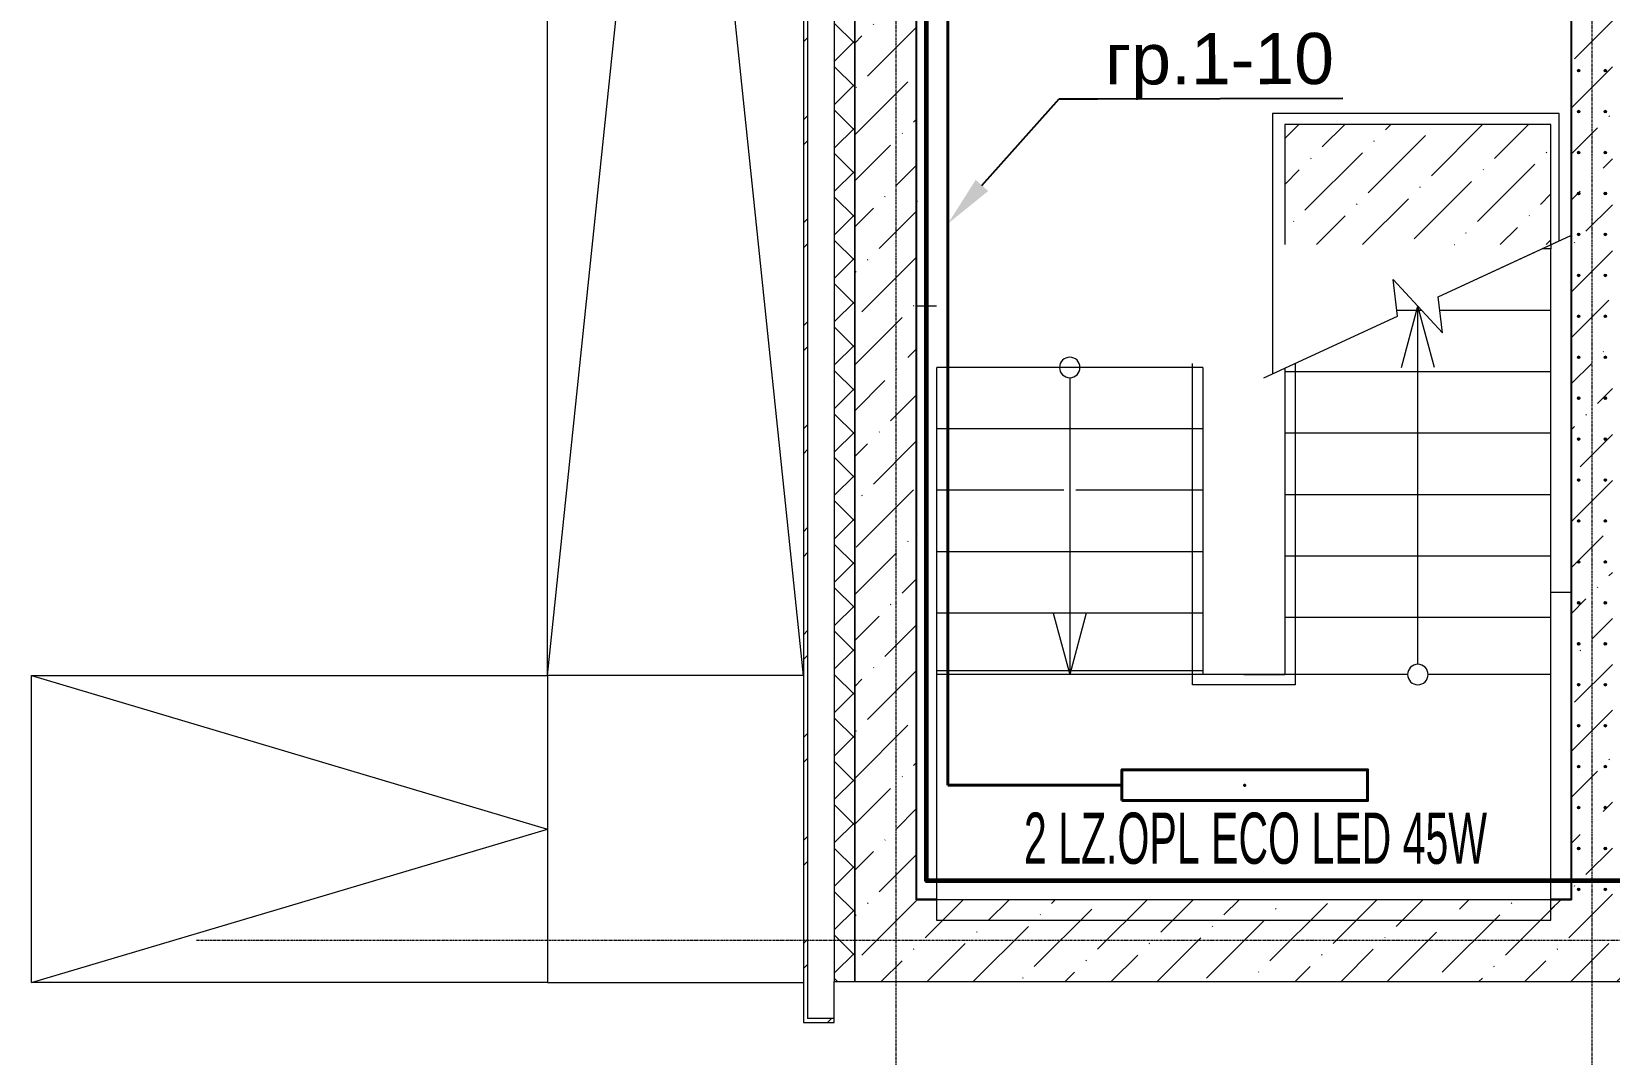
# Model space of a CAD drawing. Header units: metres. Extents: x -93142 to 227756, y -64772 to 286334.
# Drawn here: x 28443 to 36148, y -57342 to -52345 of the extents above; entities that cross this region are included whole.
import ezdxf
from ezdxf import colors
from ezdxf.entities.mleader import LeaderData, LeaderLine
from ezdxf.math import Vec2, Vec3

# ---------------------------------------------------------------- set-up
doc = ezdxf.new("R2010")
doc.units = ezdxf.units.M
doc.linetypes.add('ADSK_Линия сетки', pattern=[21, 12, -3, 3, -3])
doc.layers.add('A-DETL', color=7, linetype='Continuous', lineweight=5, true_color=0x00a600)
for name, color, linetype, lineweight in [('A-DETL-THIN', 7, 'Continuous', 5), ('A-FLOR', 7, 'Continuous', 5), ('A-FLOR-PATT', 7, 'Continuous', 25), ('A-WALL', 7, 'Continuous', 5), ('A-WALL-PATT', 7, 'Continuous', 18), ('I-WALL', 7, 'Continuous', 5), ('nadpisi', 84, 'Continuous', 13), ('S-COLS', 7, 'Continuous', 5), ('S-GRID', 7, 'Continuous', 9), ('S-RBAR', 7, 'Continuous', 5), ('Добавочный', 2, 'Continuous', 60), ('раб осв', 7, 'Continuous', 40), ('ЭЛ.сети', 5, 'Continuous', 100)]:
    doc.layers.add(name, color=color, linetype=linetype, lineweight=lineweight)
doc.styles.add('Arial', font='ARIALN.TTF', dxfattribs={"width": 0.8, "height": 2.5})
doc.styles.add('ISOPEUR', font='ARIALN.TTF')
pattern_1 = [(45, (0, 0), (84.19025, 308.69666), [396.875, -79.375, 3.353, -76.022])]
pattern_2 = [(0, (0, 0), (812.8, 203.2), [33.528, -576.072, 33.528, -576.072, -3251.2]), (0, (0, 0), (812.8, 203.2), [-1219.2, 33.528, -1185.672, 33.528, -576.072, -1422.4]), (0, (0, 0), (812.8, 203.2), [-3048, 33.528, -372.872, 33.528, -982.472]), (120, (304.8, 101.6), (-582.37636, 602.30545), [33.528, -576.072, 33.528, -576.072, -3251.2]), (120, (304.8, 101.6), (-582.37636, 602.30545), [-1219.2, 33.528, -1185.672, 33.528, -576.072, -1422.4]), (120, (304.8, 101.6), (-582.37636, 602.30545), [-3048, 33.528, -372.872, 33.528, -982.472]), (240, (406.4, 508), (-230.42364, -805.50545), [33.528, -576.072, 33.528, -576.072, -3251.2]), (240, (406.4, 508), (-230.42364, -805.50545), [-1219.2, 33.528, -1185.672, 33.528, -576.072, -1422.4]), (240, (406.4, 508), (-230.42364, -805.50545), [-3048, 33.528, -372.872, 33.528, -982.472])]

# ---------------------------------------------------------------- blocks, each defined once
blk = doc.blocks.new('1709 КДП АПК АС_Крыльца_rvt-1-Цокольный этаж')
at = {"layer": 'A-FLOR', "lineweight": 9}
for p, q in [((30962.7, -55490.6), (30962.7, -49490.6)), ((28442.7, -55490.6), (30962.7, -55490.6)), ((28442.7, -56990.6), (28442.7, -55490.6)), ((32212.7, -55490.6), (30962.7, -55490.6)), ((30962.7, -55490.6), (30962.7, -56990.6)), ((32212.7, -55490.6), (30962.7, -55490.6)), ((30962.7, -55490.6), (30962.7, -56990.6)), ((30962.7, -56990.6), (28442.7, -56990.6)), ((30962.7, -56990.6), (32212.7, -56990.6))]:
    blk.add_line(p, q, dxfattribs=at)
blk = doc.blocks.new('Перекрытия 11 - Перекрытия 1-288010-Цокольный этаж')
at = {"layer": 'A-FLOR', "lineweight": 20}
for p, q in [((200, 2500), (200, 2800)), ((1500, 2800), (200, 2800)), ((1500, 2800), (1500, 2500)), ((200, 2200), (200, 2500)), ((1500, 2500), (200, 2500)), ((1500, 2500), (1500, 2200)), ((200, 1900), (200, 2200)), ((820.7, 2200), (200, 2200)), ((1500, 2200), (879.3, 2200)), ((1500, 2200), (1500, 1900)), ((200, 1600), (200, 1900)), ((1500, 1900), (200, 1900)), ((1500, 1900), (1500, 1600)), ((200, 1300), (200, 1600)), ((1500, 1600), (200, 1600)), ((1500, 1600), (1500, 1300)), ((200, 680), (200, 1300)), ((1700, 1300), (200, 1300))]:
    blk.add_line(p, q, dxfattribs=at)
blk = doc.blocks.new('Перекрытия 12 - Перекрытия 2-288053-Цокольный этаж')
at = {"layer": 'A-FLOR-PATT', "lineweight": 15}
h = blk.add_hatch(dxfattribs=at)
h.set_pattern_fill('FP_10', color=256, style=0, pattern_type=2)
h.set_pattern_definition([(45, (-32662.65, 56145.64), (84.19025, 308.69666), [396.875, -79.375, 3.353, -76.022])])
h.paths.add_polyline_path([(1900, 3400), (3200, 3400), (3200, 3987.2), (1900, 3987.2)], flags=0)
at = {"layer": 'A-FLOR', "lineweight": 15}
for p, q in [((1900, 3987.2), (1900, 3400)), ((3200, 3987.2), (1900, 3987.2)), ((3200, 3400), (3200, 3987.2)), ((1700, 1300), (1900, 1300))]:
    blk.add_line(p, q, dxfattribs=at)
blk = doc.blocks.new('КДП АПК - КР_rvt-1-Цокольный этаж')
at = {"layer": 'A-WALL-PATT', "lineweight": 15}
h = blk.add_hatch(dxfattribs=at)
h.set_pattern_fill('FP_9', color=256, style=0, pattern_type=2)
h.set_pattern_definition(pattern_1)
h.paths.add_polyline_path([(32762.7, -55945.6), (32762.7, -49845.6), (32462.7, -49845.6), (32462.7, -55945.6)], flags=0)
h.paths.add_polyline_path([(32637.7, -49445.6), (32762.7, -49445.6), (32762.7, -48695.6), (32462.7, -48695.6), (32462.7, -49445.6), (32487.7, -49445.6), (32487.7, -49440.6), (32537.4, -49440.6), (32537.4, -49424.8), (32588.4, -49424.8), (32588.4, -49440.6), (32637.7, -49440.6)], flags=0)
h.paths.add_polyline_path([(32462.7, -47495.6), (32762.7, -47495.6), (32762.7, -46845.6), (32462.7, -46845.6), (32462.7, -47443.4)], flags=0)
h = blk.add_hatch(dxfattribs=at)
h.set_pattern_fill('FP_9', color=256, style=0, pattern_type=2)
h.set_pattern_definition(pattern_1)
h.paths.add_polyline_path([(35962.7, -55945.6), (36162.7, -55945.6), (36162.7, -49845.6), (35962.7, -49845.6), (35962.7, -55930.5)], flags=0)
at = {"layer": 'S-COLS', "lineweight": 15}
h = blk.add_hatch(dxfattribs=at)
h.set_pattern_fill('FP_9', color=256, style=0, pattern_type=2)
h.set_pattern_definition(pattern_1)
h.paths.add_polyline_path([(35879.9, -56345.6), (35879.9, -55945.6), (32462.7, -55945.6), (32462.7, -56345.6), (32813.7, -56345.6)])
h = blk.add_hatch(dxfattribs=at)
h.set_pattern_fill('FP_9', color=256, style=0, pattern_type=2)
h.set_pattern_definition(pattern_1)
h.paths.add_polyline_path([(36262.7, -56345.6), (36262.7, -55945.6), (35862.7, -55945.6), (35862.7, -56345.6)], flags=0)
at = {"layer": 'S-RBAR', "lineweight": 15}
for points in [[(35997.7, -51901.6), (36003.7, -51895.6), (35997.7, -51889.6), (35991.7, -51895.6)], [(36127.7, -51901.6), (36133.7, -51895.6), (36127.7, -51889.6), (36121.7, -51895.6)], [(35997.7, -52101.6), (36003.7, -52095.6), (35997.7, -52089.6), (35991.7, -52095.6)], [(36127.7, -52101.6), (36133.7, -52095.6), (36127.7, -52089.6), (36121.7, -52095.6)], [(35997.7, -52301.6), (36003.7, -52295.6), (35997.7, -52289.6), (35991.7, -52295.6)], [(36127.7, -52301.6), (36133.7, -52295.6), (36127.7, -52289.6), (36121.7, -52295.6)], [(35997.7, -52501.6), (36003.7, -52495.6), (35997.7, -52489.6), (35991.7, -52495.6)], [(36127.7, -52501.6), (36133.7, -52495.6), (36127.7, -52489.6), (36121.7, -52495.6)], [(35997.7, -52701.6), (36003.7, -52695.6), (35997.7, -52689.6), (35991.7, -52695.6)], [(36127.7, -52701.6), (36133.7, -52695.6), (36127.7, -52689.6), (36121.7, -52695.6)], [(35997.7, -52901.6), (36003.7, -52895.6), (35997.7, -52889.6), (35991.7, -52895.6)], [(36127.7, -52901.6), (36133.7, -52895.6), (36127.7, -52889.6), (36121.7, -52895.6)], [(35997.7, -53101.6), (36003.7, -53095.6), (35997.7, -53089.6), (35991.7, -53095.6)], [(36127.7, -53101.6), (36133.7, -53095.6), (36127.7, -53089.6), (36121.7, -53095.6)], [(35997.7, -53301.6), (36003.7, -53295.6), (35997.7, -53289.6), (35991.7, -53295.6)], [(36127.7, -53301.6), (36133.7, -53295.6), (36127.7, -53289.6), (36121.7, -53295.6)], [(35997.7, -53501.6), (36003.7, -53495.6), (35997.7, -53489.6), (35991.7, -53495.6)], [(36127.7, -53501.6), (36133.7, -53495.6), (36127.7, -53489.6), (36121.7, -53495.6)], [(35997.7, -53701.6), (36003.7, -53695.6), (35997.7, -53689.6), (35991.7, -53695.6)], [(36127.7, -53701.6), (36133.7, -53695.6), (36127.7, -53689.6), (36121.7, -53695.6)], [(35997.7, -53901.6), (36003.7, -53895.6), (35997.7, -53889.6), (35991.7, -53895.6)], [(36127.7, -53901.6), (36133.7, -53895.6), (36127.7, -53889.6), (36121.7, -53895.6)], [(35997.7, -54101.6), (36003.7, -54095.6), (35997.7, -54089.6), (35991.7, -54095.6)], [(36127.7, -54101.6), (36133.7, -54095.6), (36127.7, -54089.6), (36121.7, -54095.6)], [(35997.7, -54301.6), (36003.7, -54295.6), (35997.7, -54289.6), (35991.7, -54295.6)], [(36127.7, -54301.6), (36133.7, -54295.6), (36127.7, -54289.6), (36121.7, -54295.6)], [(35997.7, -54501.6), (36003.7, -54495.6), (35997.7, -54489.6), (35991.7, -54495.6)], [(36127.7, -54501.6), (36133.7, -54495.6), (36127.7, -54489.6), (36121.7, -54495.6)], [(35997.7, -54701.6), (36003.7, -54695.6), (35997.7, -54689.6), (35991.7, -54695.6)], [(36127.7, -54701.6), (36133.7, -54695.6), (36127.7, -54689.6), (36121.7, -54695.6)], [(35997.7, -54901.6), (36003.7, -54895.6), (35997.7, -54889.6), (35991.7, -54895.6)], [(36127.7, -54901.6), (36133.7, -54895.6), (36127.7, -54889.6), (36121.7, -54895.6)], [(35997.7, -55101.6), (36003.7, -55095.6), (35997.7, -55089.6), (35991.7, -55095.6)], [(36127.7, -55101.6), (36133.7, -55095.6), (36127.7, -55089.6), (36121.7, -55095.6)], [(35997.7, -55301.6), (36003.7, -55295.6), (35997.7, -55289.6), (35991.7, -55295.6)], [(36127.7, -55301.6), (36133.7, -55295.6), (36127.7, -55289.6), (36121.7, -55295.6)], [(35997.7, -55501.6), (36003.7, -55495.6), (35997.7, -55489.6), (35991.7, -55495.6)], [(36127.7, -55501.6), (36133.7, -55495.6), (36127.7, -55489.6), (36121.7, -55495.6)], [(35997.7, -55701.6), (36003.7, -55695.6), (35997.7, -55689.6), (35991.7, -55695.6)], [(36127.7, -55701.6), (36133.7, -55695.6), (36127.7, -55689.6), (36121.7, -55695.6)], [(35997.7, -55901.6), (36003.7, -55895.6), (35997.7, -55889.6), (35991.7, -55895.6)], [(36127.7, -55901.6), (36133.7, -55895.6), (36127.7, -55889.6), (36121.7, -55895.6)]]:
    blk.add_hatch(color=256, dxfattribs=at).paths.add_polyline_path(points, flags=0)
h = blk.add_hatch(color=256, dxfattribs=at)
edge = h.paths.add_edge_path(flags=0)
edge.add_arc((35997.7, -51895.6), 6, 0, 360)
h = blk.add_hatch(color=256, dxfattribs=at)
edge = h.paths.add_edge_path(flags=0)
edge.add_arc((36127.7, -51895.6), 6, 0, 360)
h = blk.add_hatch(color=256, dxfattribs=at)
edge = h.paths.add_edge_path(flags=0)
edge.add_arc((35997.7, -52095.6), 6, 0, 360)
h = blk.add_hatch(color=256, dxfattribs=at)
edge = h.paths.add_edge_path(flags=0)
edge.add_arc((36127.7, -52095.6), 6, 0, 360)
h = blk.add_hatch(color=256, dxfattribs=at)
edge = h.paths.add_edge_path(flags=0)
edge.add_arc((35997.7, -52295.6), 6, 0, 360)
h = blk.add_hatch(color=256, dxfattribs=at)
edge = h.paths.add_edge_path(flags=0)
edge.add_arc((36127.7, -52295.6), 6, 0, 360)
h = blk.add_hatch(color=256, dxfattribs=at)
edge = h.paths.add_edge_path(flags=0)
edge.add_arc((35997.7, -52495.6), 6, 0, 360)
h = blk.add_hatch(color=256, dxfattribs=at)
edge = h.paths.add_edge_path(flags=0)
edge.add_arc((36127.7, -52495.6), 6, 0, 360)
h = blk.add_hatch(color=256, dxfattribs=at)
edge = h.paths.add_edge_path(flags=0)
edge.add_arc((35997.7, -52695.6), 6, 0, 360)
h = blk.add_hatch(color=256, dxfattribs=at)
edge = h.paths.add_edge_path(flags=0)
edge.add_arc((36127.7, -52695.6), 6, 0, 360)
h = blk.add_hatch(color=256, dxfattribs=at)
edge = h.paths.add_edge_path(flags=0)
edge.add_arc((35997.7, -52895.6), 6, 0, 360)
h = blk.add_hatch(color=256, dxfattribs=at)
edge = h.paths.add_edge_path(flags=0)
edge.add_arc((36127.7, -52895.6), 6, 0, 360)
h = blk.add_hatch(color=256, dxfattribs=at)
edge = h.paths.add_edge_path(flags=0)
edge.add_arc((35997.7, -53095.6), 6, 0, 360)
h = blk.add_hatch(color=256, dxfattribs=at)
edge = h.paths.add_edge_path(flags=0)
edge.add_arc((36127.7, -53095.6), 6, 0, 360)
h = blk.add_hatch(color=256, dxfattribs=at)
edge = h.paths.add_edge_path(flags=0)
edge.add_arc((35997.7, -53295.6), 6, 0, 360)
h = blk.add_hatch(color=256, dxfattribs=at)
edge = h.paths.add_edge_path(flags=0)
edge.add_arc((36127.7, -53295.6), 6, 0, 360)
h = blk.add_hatch(color=256, dxfattribs=at)
edge = h.paths.add_edge_path(flags=0)
edge.add_arc((35997.7, -53495.6), 6, 0, 360)
h = blk.add_hatch(color=256, dxfattribs=at)
edge = h.paths.add_edge_path(flags=0)
edge.add_arc((36127.7, -53495.6), 6, 0, 360)
h = blk.add_hatch(color=256, dxfattribs=at)
edge = h.paths.add_edge_path(flags=0)
edge.add_arc((35997.7, -53695.6), 6, 0, 360)
h = blk.add_hatch(color=256, dxfattribs=at)
edge = h.paths.add_edge_path(flags=0)
edge.add_arc((36127.7, -53695.6), 6, 0, 360)
h = blk.add_hatch(color=256, dxfattribs=at)
edge = h.paths.add_edge_path(flags=0)
edge.add_arc((35997.7, -53895.6), 6, 0, 360)
h = blk.add_hatch(color=256, dxfattribs=at)
edge = h.paths.add_edge_path(flags=0)
edge.add_arc((36127.7, -53895.6), 6, 0, 360)
h = blk.add_hatch(color=256, dxfattribs=at)
edge = h.paths.add_edge_path(flags=0)
edge.add_arc((35997.7, -54095.6), 6, 0, 360)
h = blk.add_hatch(color=256, dxfattribs=at)
edge = h.paths.add_edge_path(flags=0)
edge.add_arc((36127.7, -54095.6), 6, 0, 360)
h = blk.add_hatch(color=256, dxfattribs=at)
edge = h.paths.add_edge_path(flags=0)
edge.add_arc((35997.7, -54295.6), 6, 0, 360)
h = blk.add_hatch(color=256, dxfattribs=at)
edge = h.paths.add_edge_path(flags=0)
edge.add_arc((36127.7, -54295.6), 6, 0, 360)
h = blk.add_hatch(color=256, dxfattribs=at)
edge = h.paths.add_edge_path(flags=0)
edge.add_arc((35997.7, -54495.6), 6, 0, 360)
h = blk.add_hatch(color=256, dxfattribs=at)
edge = h.paths.add_edge_path(flags=0)
edge.add_arc((36127.7, -54495.6), 6, 0, 360)
h = blk.add_hatch(color=256, dxfattribs=at)
edge = h.paths.add_edge_path(flags=0)
edge.add_arc((35997.7, -54695.6), 6, 0, 360)
h = blk.add_hatch(color=256, dxfattribs=at)
edge = h.paths.add_edge_path(flags=0)
edge.add_arc((36127.7, -54695.6), 6, 0, 360)
h = blk.add_hatch(color=256, dxfattribs=at)
edge = h.paths.add_edge_path(flags=0)
edge.add_arc((35997.7, -54895.6), 6, 0, 360)
h = blk.add_hatch(color=256, dxfattribs=at)
edge = h.paths.add_edge_path(flags=0)
edge.add_arc((36127.7, -54895.6), 6, 0, 360)
h = blk.add_hatch(color=256, dxfattribs=at)
edge = h.paths.add_edge_path(flags=0)
edge.add_arc((35997.7, -55095.6), 6, 0, 360)
h = blk.add_hatch(color=256, dxfattribs=at)
edge = h.paths.add_edge_path(flags=0)
edge.add_arc((36127.7, -55095.6), 6, 0, 360)
h = blk.add_hatch(color=256, dxfattribs=at)
edge = h.paths.add_edge_path(flags=0)
edge.add_arc((35997.7, -55295.6), 6, 0, 360)
h = blk.add_hatch(color=256, dxfattribs=at)
edge = h.paths.add_edge_path(flags=0)
edge.add_arc((36127.7, -55295.6), 6, 0, 360)
h = blk.add_hatch(color=256, dxfattribs=at)
edge = h.paths.add_edge_path(flags=0)
edge.add_arc((35997.7, -55495.6), 6, 0, 360)
h = blk.add_hatch(color=256, dxfattribs=at)
edge = h.paths.add_edge_path(flags=0)
edge.add_arc((36127.7, -55495.6), 6, 0, 360)
h = blk.add_hatch(color=256, dxfattribs=at)
edge = h.paths.add_edge_path(flags=0)
edge.add_arc((35997.7, -55695.6), 6, 0, 360)
h = blk.add_hatch(color=256, dxfattribs=at)
edge = h.paths.add_edge_path(flags=0)
edge.add_arc((36127.7, -55695.6), 6, 0, 360)
h = blk.add_hatch(color=256, dxfattribs=at)
edge = h.paths.add_edge_path(flags=0)
edge.add_arc((35997.7, -55895.6), 6, 0, 360)
h = blk.add_hatch(color=256, dxfattribs=at)
edge = h.paths.add_edge_path(flags=0)
edge.add_arc((36127.7, -55895.6), 6, 0, 360)
at = {"layer": 'I-WALL', "lineweight": 15}
for p, q in [((32462.7, -49845.6), (32462.7, -55945.6)), ((32762.7, -55945.6), (32762.7, -49845.6)), ((35962.7, -49845.6), (35962.7, -55945.6))]:
    blk.add_line(p, q, dxfattribs=at)
at = {"layer": 'S-COLS', "lineweight": 15}
for p, q in [((32462.7, -55945.6), (32462.7, -56345.6)), ((35862.7, -55945.6), (32762.7, -55945.6)), ((35962.7, -55945.6), (35862.7, -55945.6)), ((32462.7, -56345.6), (35862.7, -56345.6)), ((35862.7, -56345.6), (36262.7, -56345.6))]:
    blk.add_line(p, q, dxfattribs=at)
at = {"layer": 'S-RBAR', "lineweight": 15}
for p, q in [((35997.7, -51889.6), (35991.7, -51895.6)), ((35991.7, -51895.6), (35997.7, -51901.6)), ((36003.7, -51895.6), (35997.7, -51889.6)), ((35997.7, -51901.6), (36003.7, -51895.6)), ((36127.7, -51889.6), (36121.7, -51895.6)), ((36121.7, -51895.6), (36127.7, -51901.6)), ((36133.7, -51895.6), (36127.7, -51889.6)), ((36127.7, -51901.6), (36133.7, -51895.6)), ((35997.7, -52089.6), (35991.7, -52095.6)), ((35991.7, -52095.6), (35997.7, -52101.6)), ((36003.7, -52095.6), (35997.7, -52089.6)), ((35997.7, -52101.6), (36003.7, -52095.6)), ((36127.7, -52089.6), (36121.7, -52095.6)), ((36121.7, -52095.6), (36127.7, -52101.6)), ((36133.7, -52095.6), (36127.7, -52089.6)), ((36127.7, -52101.6), (36133.7, -52095.6)), ((35997.7, -52289.6), (35991.7, -52295.6)), ((35991.7, -52295.6), (35997.7, -52301.6)), ((36003.7, -52295.6), (35997.7, -52289.6)), ((35997.7, -52301.6), (36003.7, -52295.6)), ((36127.7, -52289.6), (36121.7, -52295.6)), ((36121.7, -52295.6), (36127.7, -52301.6)), ((36133.7, -52295.6), (36127.7, -52289.6)), ((36127.7, -52301.6), (36133.7, -52295.6)), ((35997.7, -52489.6), (35991.7, -52495.6)), ((35991.7, -52495.6), (35997.7, -52501.6)), ((36003.7, -52495.6), (35997.7, -52489.6)), ((35997.7, -52501.6), (36003.7, -52495.6)), ((36127.7, -52489.6), (36121.7, -52495.6)), ((36121.7, -52495.6), (36127.7, -52501.6)), ((36133.7, -52495.6), (36127.7, -52489.6)), ((36127.7, -52501.6), (36133.7, -52495.6)), ((35997.7, -52689.6), (35991.7, -52695.6)), ((35991.7, -52695.6), (35997.7, -52701.6)), ((36003.7, -52695.6), (35997.7, -52689.6)), ((35997.7, -52701.6), (36003.7, -52695.6)), ((36127.7, -52689.6), (36121.7, -52695.6)), ((36121.7, -52695.6), (36127.7, -52701.6)), ((36133.7, -52695.6), (36127.7, -52689.6)), ((36127.7, -52701.6), (36133.7, -52695.6)), ((35997.7, -52889.6), (35991.7, -52895.6)), ((35991.7, -52895.6), (35997.7, -52901.6)), ((36003.7, -52895.6), (35997.7, -52889.6)), ((35997.7, -52901.6), (36003.7, -52895.6)), ((36127.7, -52889.6), (36121.7, -52895.6)), ((36121.7, -52895.6), (36127.7, -52901.6)), ((36133.7, -52895.6), (36127.7, -52889.6)), ((36127.7, -52901.6), (36133.7, -52895.6)), ((35997.7, -53089.6), (35991.7, -53095.6)), ((36003.7, -53095.6), (35997.7, -53089.6)), ((36127.7, -53089.6), (36121.7, -53095.6)), ((36133.7, -53095.6), (36127.7, -53089.6)), ((35991.7, -53095.6), (35997.7, -53101.6)), ((35997.7, -53101.6), (36003.7, -53095.6)), ((36121.7, -53095.6), (36127.7, -53101.6)), ((36127.7, -53101.6), (36133.7, -53095.6)), ((35997.7, -53289.6), (35991.7, -53295.6)), ((35991.7, -53295.6), (35997.7, -53301.6)), ((36003.7, -53295.6), (35997.7, -53289.6)), ((35997.7, -53301.6), (36003.7, -53295.6)), ((36127.7, -53289.6), (36121.7, -53295.6)), ((36121.7, -53295.6), (36127.7, -53301.6)), ((36133.7, -53295.6), (36127.7, -53289.6)), ((36127.7, -53301.6), (36133.7, -53295.6)), ((35997.7, -53489.6), (35991.7, -53495.6)), ((35991.7, -53495.6), (35997.7, -53501.6)), ((36003.7, -53495.6), (35997.7, -53489.6)), ((35997.7, -53501.6), (36003.7, -53495.6)), ((36127.7, -53489.6), (36121.7, -53495.6)), ((36121.7, -53495.6), (36127.7, -53501.6)), ((36133.7, -53495.6), (36127.7, -53489.6)), ((36127.7, -53501.6), (36133.7, -53495.6)), ((35997.7, -53689.6), (35991.7, -53695.6)), ((35991.7, -53695.6), (35997.7, -53701.6)), ((36003.7, -53695.6), (35997.7, -53689.6)), ((35997.7, -53701.6), (36003.7, -53695.6)), ((36127.7, -53689.6), (36121.7, -53695.6)), ((36121.7, -53695.6), (36127.7, -53701.6)), ((36133.7, -53695.6), (36127.7, -53689.6)), ((36127.7, -53701.6), (36133.7, -53695.6)), ((35997.7, -53889.6), (35991.7, -53895.6)), ((35991.7, -53895.6), (35997.7, -53901.6)), ((36003.7, -53895.6), (35997.7, -53889.6)), ((35997.7, -53901.6), (36003.7, -53895.6)), ((36127.7, -53889.6), (36121.7, -53895.6)), ((36121.7, -53895.6), (36127.7, -53901.6)), ((36133.7, -53895.6), (36127.7, -53889.6)), ((36127.7, -53901.6), (36133.7, -53895.6)), ((35997.7, -54089.6), (35991.7, -54095.6)), ((36003.7, -54095.6), (35997.7, -54089.6)), ((36127.7, -54089.6), (36121.7, -54095.6)), ((36133.7, -54095.6), (36127.7, -54089.6)), ((35991.7, -54095.6), (35997.7, -54101.6)), ((35997.7, -54101.6), (36003.7, -54095.6)), ((36121.7, -54095.6), (36127.7, -54101.6)), ((36127.7, -54101.6), (36133.7, -54095.6)), ((35997.7, -54289.6), (35991.7, -54295.6)), ((35991.7, -54295.6), (35997.7, -54301.6)), ((36003.7, -54295.6), (35997.7, -54289.6)), ((35997.7, -54301.6), (36003.7, -54295.6)), ((36127.7, -54289.6), (36121.7, -54295.6)), ((36121.7, -54295.6), (36127.7, -54301.6)), ((36133.7, -54295.6), (36127.7, -54289.6)), ((36127.7, -54301.6), (36133.7, -54295.6)), ((35997.7, -54489.6), (35991.7, -54495.6)), ((35991.7, -54495.6), (35997.7, -54501.6)), ((36003.7, -54495.6), (35997.7, -54489.6)), ((35997.7, -54501.6), (36003.7, -54495.6)), ((36127.7, -54489.6), (36121.7, -54495.6)), ((36121.7, -54495.6), (36127.7, -54501.6)), ((36133.7, -54495.6), (36127.7, -54489.6)), ((36127.7, -54501.6), (36133.7, -54495.6)), ((35997.7, -54689.6), (35991.7, -54695.6)), ((35991.7, -54695.6), (35997.7, -54701.6)), ((36003.7, -54695.6), (35997.7, -54689.6)), ((35997.7, -54701.6), (36003.7, -54695.6)), ((36127.7, -54689.6), (36121.7, -54695.6)), ((36121.7, -54695.6), (36127.7, -54701.6)), ((36133.7, -54695.6), (36127.7, -54689.6)), ((36127.7, -54701.6), (36133.7, -54695.6)), ((35997.7, -54889.6), (35991.7, -54895.6)), ((35991.7, -54895.6), (35997.7, -54901.6)), ((36003.7, -54895.6), (35997.7, -54889.6)), ((35997.7, -54901.6), (36003.7, -54895.6)), ((36127.7, -54889.6), (36121.7, -54895.6)), ((36121.7, -54895.6), (36127.7, -54901.6)), ((36133.7, -54895.6), (36127.7, -54889.6)), ((36127.7, -54901.6), (36133.7, -54895.6)), ((35997.7, -55089.6), (35991.7, -55095.6)), ((36003.7, -55095.6), (35997.7, -55089.6)), ((36127.7, -55089.6), (36121.7, -55095.6)), ((36133.7, -55095.6), (36127.7, -55089.6)), ((35991.7, -55095.6), (35997.7, -55101.6)), ((35997.7, -55101.6), (36003.7, -55095.6)), ((36121.7, -55095.6), (36127.7, -55101.6)), ((36127.7, -55101.6), (36133.7, -55095.6)), ((35997.7, -55289.6), (35991.7, -55295.6)), ((35991.7, -55295.6), (35997.7, -55301.6)), ((36003.7, -55295.6), (35997.7, -55289.6)), ((35997.7, -55301.6), (36003.7, -55295.6)), ((36127.7, -55289.6), (36121.7, -55295.6)), ((36121.7, -55295.6), (36127.7, -55301.6)), ((36133.7, -55295.6), (36127.7, -55289.6)), ((36127.7, -55301.6), (36133.7, -55295.6)), ((35997.7, -55489.6), (35991.7, -55495.6)), ((35991.7, -55495.6), (35997.7, -55501.6)), ((36003.7, -55495.6), (35997.7, -55489.6)), ((35997.7, -55501.6), (36003.7, -55495.6)), ((36127.7, -55489.6), (36121.7, -55495.6)), ((36121.7, -55495.6), (36127.7, -55501.6)), ((36133.7, -55495.6), (36127.7, -55489.6)), ((36127.7, -55501.6), (36133.7, -55495.6)), ((35997.7, -55689.6), (35991.7, -55695.6)), ((35991.7, -55695.6), (35997.7, -55701.6)), ((36003.7, -55695.6), (35997.7, -55689.6)), ((35997.7, -55701.6), (36003.7, -55695.6)), ((36127.7, -55689.6), (36121.7, -55695.6)), ((36121.7, -55695.6), (36127.7, -55701.6)), ((36133.7, -55695.6), (36127.7, -55689.6)), ((36127.7, -55701.6), (36133.7, -55695.6)), ((35997.7, -55889.6), (35991.7, -55895.6)), ((35991.7, -55895.6), (35997.7, -55901.6)), ((36003.7, -55895.6), (35997.7, -55889.6)), ((35997.7, -55901.6), (36003.7, -55895.6)), ((36127.7, -55889.6), (36121.7, -55895.6)), ((36121.7, -55895.6), (36127.7, -55901.6)), ((36133.7, -55895.6), (36127.7, -55889.6)), ((36127.7, -55901.6), (36133.7, -55895.6))]:
    blk.add_line(p, q, dxfattribs=at)
for centre in [(35997.7, -51895.6), (36127.7, -51895.6), (35997.7, -52095.6), (36127.7, -52095.6), (35997.7, -52295.6), (36127.7, -52295.6), (35997.7, -52495.6), (36127.7, -52495.6), (35997.7, -52695.6), (36127.7, -52695.6), (35997.7, -52895.6), (36127.7, -52895.6), (35997.7, -53095.6), (36127.7, -53095.6), (35997.7, -53295.6), (36127.7, -53295.6), (35997.7, -53495.6), (36127.7, -53495.6), (35997.7, -53695.6), (36127.7, -53695.6), (35997.7, -53895.6), (36127.7, -53895.6), (35997.7, -54095.6), (36127.7, -54095.6), (35997.7, -54295.6), (36127.7, -54295.6), (35997.7, -54495.6), (36127.7, -54495.6), (35997.7, -54695.6), (36127.7, -54695.6), (35997.7, -54895.6), (36127.7, -54895.6), (35997.7, -55095.6), (36127.7, -55095.6), (35997.7, -55295.6), (36127.7, -55295.6), (35997.7, -55495.6), (36127.7, -55495.6), (35997.7, -55695.6), (36127.7, -55695.6), (35997.7, -55895.6), (36127.7, -55895.6)]:
    blk.add_circle(centre, 6, dxfattribs=at)
at = {"lineweight": 15}
for name in ['Перекрытия 12 - Перекрытия 2-288053-Цокольный этаж', 'Перекрытия 11 - Перекрытия 1-288010-Цокольный этаж']:
    blk.add_blockref(name, (32662.7, -56145.6), dxfattribs=at)
blk = doc.blocks.new('LZ.OPL ECO LED')
at = {"color": 0, "lineweight": 40, "ltscale": 100}
blk.add_point((-484366.7, 7962), dxfattribs=at)
at = {"layer": 'раб осв', "color": 5, "lineweight": 40}
blk.add_lwpolyline([(-484966.7, 7887), (-483766.7, 7887), (-483766.7, 8037), (-484966.7, 8037)], close=True, dxfattribs=at)

msp = doc.modelspace()

# ---------------------------------------------------------------- hatches: boundary and pattern name
at = {"layer": 'A-WALL-PATT', "lineweight": 5, "true_color": 0x787878}
h = msp.add_hatch(dxfattribs=at)
h.set_pattern_fill('FP_4', color=8, style=0, pattern_type=2)
h.set_pattern_definition([(45, (0, 0), (-106.06602, 106.06602), []), (135, (0, 0), (-106.06602, -106.06602), [])])
h.paths.add_polyline_path([(32462.6532, -56985.6443), (32462.6532, -49490.6443), (32362.6532, -49490.6443), (32362.6532, -56985.6443)], flags=0)
h.paths.add_polyline_path([(32462.6532, -47980.6443), (32462.6532, -47585.6443), (32362.6532, -47585.6443), (32362.6532, -47980.6443)], flags=0)
at = {"layer": 'A-WALL-PATT', "lineweight": 5}
h = msp.add_hatch(dxfattribs=at)
h.set_pattern_fill('FP_1', color=256, style=0, pattern_type=2)
h.set_pattern_definition([(45, (0, 0), (-251.4472, 251.4472), []), (45, (0, 381), (-251.4472, 251.4472), [])])
h.paths.add_polyline_path([(32232.6532, -57185.6443), (32362.6532, -57185.6443), (32362.6532, -57165.6443), (32232.6532, -57165.6443), (32232.6532, -49510.6443), (32287.6532, -49510.6443), (32287.6532, -49490.6443), (32212.6532, -49490.6443), (32212.6532, -57185.6443)], flags=0)
h.paths.add_polyline_path([(32212.6532, -47980.6443), (32287.6532, -47980.6443), (32287.6532, -47960.6443), (32232.6532, -47960.6443), (32232.6532, -47715.6443), (32212.6532, -47715.6443), (32212.6532, -47735.6443)], flags=0)
h = msp.add_hatch(dxfattribs=at)
h.set_pattern_fill('FP_2', color=256, style=0, pattern_type=2)
h.set_pattern_definition(pattern_2)
h.paths.add_polyline_path([(32765.6532, -56585.6443), (32765.6532, -50488.6443), (32762.6532, -50488.6443), (32762.6532, -56585.6443)], flags=0)
h = msp.add_hatch(dxfattribs=at)
h.set_pattern_fill('FP_2', color=256, style=0, pattern_type=2)
h.set_pattern_definition(pattern_2)
h.paths.add_polyline_path([(35959.6532, -56582.6443), (35962.6532, -56582.6443), (35962.6532, -50485.6443), (35959.6532, -50485.6443), (35959.6532, -55930.4727)], flags=0)

# ---------------------------------------------------------------- linework, layer by layer
at = {"layer": 'A-DETL', "color": 7, "lineweight": 18}
for p, q in [((35312.2735, -53640.0379), (35959.6532, -53340.69)), ((35113.383, -53734.1777), (35092.0043, -53555.4518)), ((35092.0043, -53555.4518), (35333.3021, -53815.8368)), ((35132.2684, -53985.6443), (35212.6532, -53685.6443)), ((35212.6532, -55435.6443), (35212.6532, -53685.6443)), ((35293.038, -53985.6443), (35212.6532, -53685.6443)), ((35333.3021, -53815.8368), (35312.2735, -53640.0379)), ((34459.8664, -54036.3632), (35113.383, -53734.1777)), ((33512.6532, -54035.6443), (33512.6532, -55485.6443)), ((33432.2684, -55185.6443), (33512.6532, -55485.6443)), ((33593.038, -55185.6443), (33512.6532, -55485.6443)), ((35162.6532, -55485.6443), (32862.6532, -55485.6443)), ((32862.6532, -55485.6443), (32862.6532, -56685.6443)), ((35862.6532, -55485.6443), (35262.6532, -55485.6443)), ((35862.6532, -56685.6443), (35862.6532, -55485.6443)), ((32862.6532, -56685.6443), (35862.6532, -56685.6443))]:
    msp.add_line(p, q, dxfattribs=at)
for centre, start, end in [((33512.6532, -53985.6443), 0, 180), ((33512.6532, -53985.6443), 180, 0), ((35212.6532, -55485.6443), 0, 180), ((35212.6532, -55485.6443), 180, 0)]:
    msp.add_arc(centre, 50, start, end, dxfattribs=at)
at = {"layer": 'A-DETL-THIN'}
for p, q in [((30962.6532, -55490.6443), (31587.6532, -49490.6443)), ((32212.6532, -55490.6443), (31587.6532, -49490.6443)), ((34112.651, -55535.5798), (34112.651, -53965.6218)), ((34612.651, -53965.7158), (34612.651, -55535.5798)), ((28442.6532, -55490.6443), (30962.6532, -56240.6443)), ((34612.651, -55535.5798), (34112.651, -55535.5798)), ((28442.6532, -56990.6443), (30962.6532, -56240.6443))]:
    msp.add_line(p, q, dxfattribs=at)
at = {"layer": 'A-DETL-THIN', "color": 7, "true_color": 0xffffff}
for p, q in [((35902.6532, -52745.6443), (34502.6532, -52745.6443)), ((34502.6532, -52745.6443), (34502.6532, -54016.5787)), ((35902.6532, -53367.0468), (35902.6532, -52745.6443)), ((35312.2735, -53640.0379), (35902.6532, -53367.0468)), ((35113.383, -53734.1777), (35092.0043, -53555.4518)), ((35092.0043, -53555.4518), (35333.3021, -53815.8368)), ((35333.3021, -53815.8368), (35312.2735, -53640.0379)), ((34502.6532, -54016.5787), (35113.383, -53734.1777))]:
    msp.add_line(p, q, dxfattribs=at)
at = {"layer": 'A-FLOR'}
for p, q in [((35862.6452, -53705.5573), (35862.6452, -53405.5798)), ((32862.6532, -53685.6541), (32765.6532, -53685.6541)), ((35109.9595, -53705.5573), (35231.1065, -53705.5573)), ((35320.1108, -53705.5573), (35862.6452, -53705.5573)), ((35862.6475, -54005.5671), (35862.6475, -53705.5573)), ((34562.6475, -53988.8373), (34562.6475, -54005.5671)), ((34562.6475, -54005.5671), (35862.6475, -54005.5671)), ((34562.6497, -54005.5671), (34562.6497, -54305.5573)), ((35862.6497, -54305.5573), (35862.6497, -54005.5671)), ((34562.6497, -54305.5573), (35862.6497, -54305.5573)), ((34562.652, -54305.5573), (34562.652, -54605.5671)), ((35862.652, -54605.5671), (35862.652, -54305.5573)), ((34562.652, -54605.5671), (35862.652, -54605.5671)), ((34562.6542, -54605.5671), (34562.6542, -54905.5573)), ((35862.6542, -54905.5573), (35862.6542, -54605.5671)), ((34562.652, -54905.5573), (34562.652, -55205.5671)), ((34562.6542, -54905.5573), (35862.6542, -54905.5573)), ((35862.652, -55205.5671), (35862.652, -54905.5573)), ((35959.6532, -55085.6443), (35862.6532, -55085.6443)), ((34562.652, -55205.5671), (35862.652, -55205.5671)), ((34562.6542, -55205.5671), (34562.6542, -55485.6443)), ((35862.6542, -55485.6443), (35862.6542, -55205.5671))]:
    msp.add_line(p, q, dxfattribs=at)
at = {"layer": 'A-WALL'}
for p, q in [((32232.6532, -49510.6443), (32232.6532, -57165.6443)), ((32362.6532, -49490.6443), (32362.6532, -56985.6443)), ((35862.6465, -53385.5798), (35862.6465, -53405.5798)), ((35862.6465, -53405.5798), (35819.3204, -53405.5798)), ((32862.653, -55465.6316), (34162.653, -55465.6316)), ((32862.653, -55465.6316), (32862.653, -55485.6316)), ((34162.653, -55465.6316), (34162.653, -55485.6316)), ((32362.6532, -57165.6443), (32232.6532, -57165.6443))]:
    msp.add_line(p, q, dxfattribs=at)
at = {"layer": 'A-WALL', "lineweight": 18}
for p, q in [((32762.6532, -50485.6443), (32762.6532, -56585.6443)), ((32765.6532, -56582.6443), (32765.6532, -50488.6443)), ((35959.6532, -50488.6443), (35959.6532, -56582.6443)), ((35962.6532, -56585.6443), (35962.6532, -50485.6443)), ((32762.6532, -56585.6443), (32862.6532, -56585.6443)), ((32862.6532, -56582.6443), (32765.6532, -56582.6443)), ((35959.6532, -56582.6443), (35862.6532, -56582.6443)), ((35862.6532, -56585.6443), (35962.6532, -56585.6443))]:
    msp.add_line(p, q, dxfattribs=at)
at = {"layer": 'I-WALL', "lineweight": 18}
for p, q in [((32212.6532, -49490.6443), (32212.6532, -57185.6443)), ((32462.6532, -56985.6443), (32462.6532, -49490.6443)), ((32362.6532, -56985.6443), (32462.6532, -56985.6443)), ((32362.6532, -57185.6443), (32362.6532, -56985.6443)), ((32212.6532, -57185.6443), (32362.6532, -57185.6443))]:
    msp.add_line(p, q, dxfattribs=at)
at = {"layer": 'S-GRID', "linetype": 'ADSK_Линия сетки'}
for p, q in [((32662.6532, -39335.6443), (32662.6532, -63954.6071)), ((36062.6532, -39335.6443), (36062.6532, -63954.6071)), ((94527.9128, -56785.6443), (29247.2594, -56785.6443))]:
    msp.add_line(p, q, dxfattribs=at)
at = {"layer": 'Добавочный', "color": 3, "lineweight": 60}
msp.add_lwpolyline([(32812.6532, -50485.6443), (36410.346, -50485.6443), (36410.346, -56493.6687), (32812.6532, -56493.6687)], close=True, dxfattribs=at)
at = {"layer": 'раб осв', "color": 0, "lineweight": 40}
for p, q in [((32917.6532, -49935.6443), (32917.6532, -56026.2668)), ((32917.6532, -56026.2668), (33767.2846, -56026.2668))]:
    msp.add_line(p, q, dxfattribs=at)

# ---------------------------------------------------------------- block references
at = {"lineweight": 5}
for name, p in [('КДП АПК - КР_rvt-1-Цокольный этаж', (0, -640)), ('1709 КДП АПК АС_Крыльца_rvt-1-Цокольный этаж', (0, 0))]:
    msp.add_blockref(name, p, dxfattribs=at)
at = {"layer": 'раб осв', "color": 0, "lineweight": 40}
msp.add_blockref('LZ.OPL ECO LED', (518733.9661, -63988.2723), dxfattribs=at)

# ---------------------------------------------------------------- texts
at = {"layer": 'nadpisi', "color": 7, "insert": (34419.6024, -56287.036), "char_height": 250, "width": 4071.739806, "attachment_point": 5, "style": 'Arial'}
msp.add_mtext('{\\W0.7;2 LZ.OPL ECO LED 45W }', dxfattribs=at)

# ---------------------------------------------------------------- next in the draw order: leaders
at = {"layer": 'ЭЛ.сети', "color": 0, "lineweight": 5}
ml = msp.add_multileader_mtext('Standard', dxfattribs=at)
ml.set_content('{\\fArial|b0|i0|c204|p34;гр.1-10}', style='ISOPEUR')
ml.set_leader_properties()
ml.build(insert=Vec2(0, 0))
ml.multileader.update_dxf_attribs({"text_left_attachment_type": 6, "text_right_attachment_type": 6, "dogleg_length": 100, "arrow_head_size": 250})
ctx = ml.context
ctx.base_point, ctx.char_height, ctx.arrow_head_size, ctx.landing_gap_size, ctx.plane_origin, ctx.plane_x_axis, ctx.plane_y_axis = Vec3(33648.4213, -52672.4773), 250, 250, 37.4122, Vec3(-29918.2843, -9028.9654), Vec3(0.999998436, 0.001768603), Vec3(-0.001768603, 0.999998436)
ctx.left_attachment, ctx.right_attachment = 6, 6
notes = []
notes.append((ctx, [(0, (1, 1, 0), (33461.3608, -52672.8081), (0.999998436, 0.001768603), 187.0608, [(0, [(32917.6532, -53282.8797)], 0, [])])]))
ctx.mtext.insert, ctx.mtext.text_direction, ctx.mtext.rotation, ctx.mtext.line_spacing_factor, ctx.mtext.flow_direction = Vec3(33685.2685, -52353.005), Vec3(0.999998436, 0.001768603), 0.001768604, 0.8, 5
ctx.mtext.has_bg_fill, ctx.mtext.bg_color, ctx.mtext.bg_scale_factor, ctx.mtext.bg_transparency, ctx.mtext.use_window_bg_color = 1, -1073741824, 1, 0, 1
for ctx, leaders in notes:
    for number, flags, end, landing, length, lines in leaders:
        leader = LeaderData()
        leader.index, (leader.has_last_leader_line, leader.has_dogleg_vector, leader.attachment_direction) = number, flags
        leader.last_leader_point, leader.dogleg_vector, leader.dogleg_length = Vec3(end), Vec3(landing), length
        for number, points, colour, breaks in lines:
            line = LeaderLine()
            line.index, line.vertices, line.color, line.breaks = number, Vec3.list(points), colors.encode_raw_color(colour), breaks
            leader.lines.append(line)
        ctx.leaders.append(leader)

doc.saveas('drawing.dxf')
